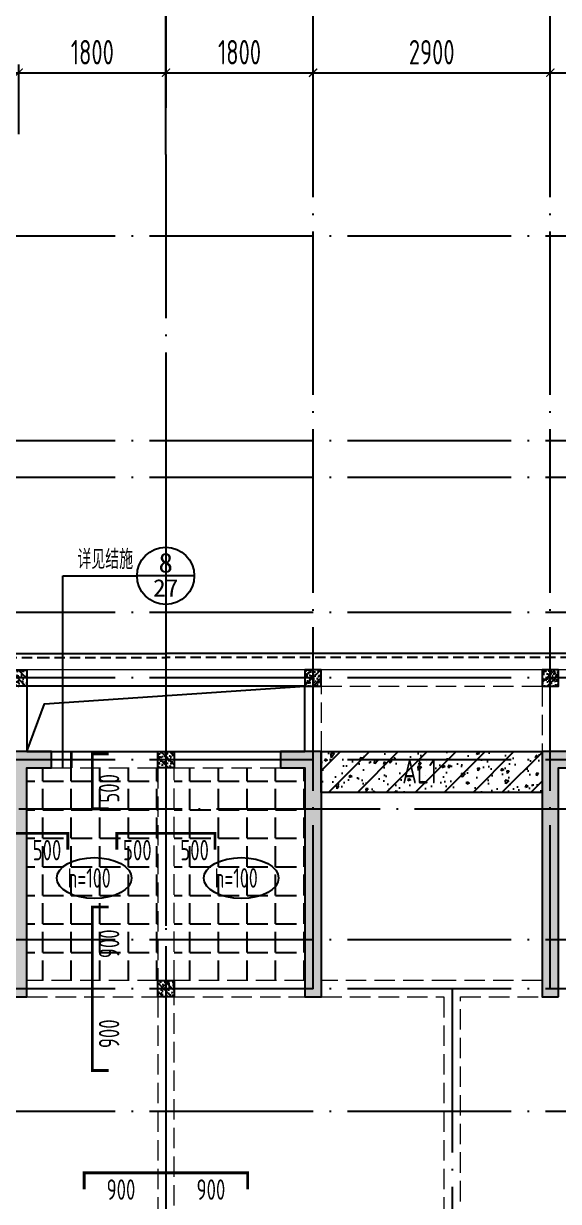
# Model space of a CAD drawing. Extents: x -668857 to 185752, y -270966 to 286822.
# Drawn here: x -181832 to -175291, y 129991 to 144392 of the extents above; entities that cross this region are included whole.
import ezdxf
from ezdxf.enums import TextEntityAlignment as Align

# ---------------------------------------------------------------- set-up
doc = ezdxf.new("R2010")
doc.units = 0
doc.header["$LTSCALE"] = 1000
for name, pattern in [('CENTER', [8, 5, -1, 1, -1]), ('DASH', [0.35, 0.25, -0.1]), ('DASHED', [0.75, 0.5, -0.25]), ('DOTE', [2.42, 2, -0.2, 0.02, -0.2]), ('HIDDEN', [0.375, 0.25, -0.125])]:
    doc.linetypes.add(name, pattern=pattern)
doc.layers.get('0').update_dxf_attribs({"linetype": 'CONTINUOUS'})
doc.layers.get('DEFPOINTS').update_dxf_attribs({"linetype": 'CONTINUOUS'})
for name, color, linetype in [('A-AXIS', 1, 'CONTINUOUS'), ('A-DOTE', 10, 'DOTE'), ('BEAM', 4, 'DASHED'), ('DIM_IDEN', 67, 'CONTINUOUS'), ('PUB_TEXT', 2, 'CONTINUOUS'), ('ROOF', 183, 'CONTINUOUS'), ('S-B板填充', 251, 'CONTINUOUS'), ('S-B板标注', 3, 'CONTINUOUS'), ('S-B板配筋', 6, 'CONTINUOUS'), ('S-B板配筋号', 7, 'CONTINUOUS'), ('S-D洞口', 4, 'CONTINUOUS'), ('S-L主梁线', 4, 'DASH'), ('S-Q墙填充', 252, 'CONTINUOUS'), ('S-Q墙实线', 6, 'CONTINUOUS'), ('S-Y一般标注', 3, 'CONTINUOUS'), ('S-构造柱', 212, 'CONTINUOUS'), ('TEXT', 2, 'CONTINUOUS'), ('THIN', 7, 'CONTINUOUS'), ('看线', 251, 'CONTINUOUS')]:
    doc.layers.add(name, color=color, linetype=linetype)
doc.layers.add('配箍校核', color=34, linetype='CONTINUOUS', plot=False)
doc.styles.add('_TCH_AXIS', font='COMPLEX', dxfattribs={"bigfont": 'GBCBIG'})
doc.styles.add('_TCH_LABEL', font='simhei.ttf')
doc.styles.add('TSSD_DIMENSION', font='Tssdeng.shx', dxfattribs={"width": 0.7, "bigfont": 'tssdchn.shx'})
doc.styles.add('TSSD_REIN', font='tssdeng.shx', dxfattribs={"width": 0.7, "height": 300, "bigfont": 'tssdchn.shx'})
doc.dimstyles.new('TSSD_100_100', dxfattribs={"dimtxt": 300, "dimasz": 100, "dimexe": 100, "dimexo": 250, "dimgap": 100, "dimtad": 1, "dimdec": 0, "dimzin": 0, "dimdsep": 46, "dimtxsty": 'TSSD_DIMENSION', "dimblk": 'ARCHTICK', "dimcen": 0, "dimdle": 100, "dimclrt": 7, "dimadec": 0, "dimazin": 0, "dimtfac": 1, "dimtdec": 0, "dimtix": 1, "dimtmove": 2, "dimatfit": 3, "dimldrblk": 'ARCHTICK', "dimfxl": 1, "dimtolj": 1, "dimtzin": 0, "dimarcsym": 0})

# ---------------------------------------------------------------- blocks, each defined once
blk = doc.blocks.new('_ArchTick')
at = {"color": 0, "linetype": 'ByBlock', "const_width": 0.15}
blk.add_lwpolyline([(-0.5, -0.5), (0.5, 0.5)], dxfattribs=at)
blk = doc.blocks.new('*D92')
at = {"layer": 'DEFPOINTS', "color": 0, "transparency": 16777216}
for p in [(27800, 22100), (24900, 21100), (27800, 21100)]:
    blk.add_point(p, dxfattribs=at)
at = {"layer": 'S-Y一般标注', "color": 0, "lineweight": -2, "transparency": 16777216}
for p, q in [((24900, 21350), (24900, 22200)), ((27800, 21350), (27800, 22200)), ((24800, 22100), (27900, 22100))]:
    blk.add_line(p, q, dxfattribs=at)
at = {"layer": 'S-Y一般标注', "color": 0, "lineweight": -2, "transparency": 16777216, "xscale": 100, "yscale": 100, "zscale": 100, "rotation": 180}
blk.add_blockref('_ArchTick', (24900, 22100), dxfattribs=at)
at = {"layer": 'S-Y一般标注', "color": 0, "lineweight": -2, "transparency": 16777216, "xscale": 100, "yscale": 100, "zscale": 100}
blk.add_blockref('_ArchTick', (27800, 22100), dxfattribs=at)
at = {"layer": 'S-Y一般标注', "color": 7, "transparency": 16777216, "insert": (26350, 22350), "char_height": 300, "attachment_point": 5, "style": 'TSSD_DIMENSION'}
blk.add_mtext('\\A1;2900', dxfattribs=at)
blk = doc.blocks.new('*D93')
at = {"layer": 'DEFPOINTS', "color": 0, "transparency": 16777216}
for p in [(29600, 22100), (27800, 21100), (29600, 21100)]:
    blk.add_point(p, dxfattribs=at)
at = {"layer": 'S-Y一般标注', "color": 0, "lineweight": -2, "transparency": 16777216}
for p, q in [((27800, 21350), (27800, 22200)), ((29600, 21350), (29600, 22200)), ((27700, 22100), (29700, 22100))]:
    blk.add_line(p, q, dxfattribs=at)
at = {"layer": 'S-Y一般标注', "color": 0, "lineweight": -2, "transparency": 16777216, "xscale": 100, "yscale": 100, "zscale": 100, "rotation": 180}
blk.add_blockref('_ArchTick', (27800, 22100), dxfattribs=at)
at = {"layer": 'S-Y一般标注', "color": 0, "lineweight": -2, "transparency": 16777216, "xscale": 100, "yscale": 100, "zscale": 100}
blk.add_blockref('_ArchTick', (29600, 22100), dxfattribs=at)
at = {"layer": 'S-Y一般标注', "color": 7, "transparency": 16777216, "insert": (28700, 22350), "char_height": 300, "attachment_point": 5, "style": 'TSSD_DIMENSION'}
blk.add_mtext('\\A1;1800', dxfattribs=at)
blk = doc.blocks.new('*D94')
at = {"layer": 'DEFPOINTS', "color": 0, "transparency": 16777216}
for p in [(31400, 22100), (29600, 21100), (31400, 21100)]:
    blk.add_point(p, dxfattribs=at)
at = {"layer": 'S-Y一般标注', "color": 0, "lineweight": -2, "transparency": 16777216}
for p, q in [((29600, 21350), (29600, 22200)), ((31400, 21350), (31400, 22200)), ((29500, 22100), (31500, 22100))]:
    blk.add_line(p, q, dxfattribs=at)
at = {"layer": 'S-Y一般标注', "color": 0, "lineweight": -2, "transparency": 16777216, "xscale": 100, "yscale": 100, "zscale": 100, "rotation": 180}
blk.add_blockref('_ArchTick', (29600, 22100), dxfattribs=at)
at = {"layer": 'S-Y一般标注', "color": 0, "lineweight": -2, "transparency": 16777216, "xscale": 100, "yscale": 100, "zscale": 100}
blk.add_blockref('_ArchTick', (31400, 22100), dxfattribs=at)
at = {"layer": 'S-Y一般标注', "color": 7, "transparency": 16777216, "insert": (30500, 22350), "char_height": 300, "attachment_point": 5, "style": 'TSSD_DIMENSION'}
blk.add_mtext('\\A1;1800', dxfattribs=at)
blk = doc.blocks.new('*D95')
at = {"layer": 'DEFPOINTS', "color": 0, "transparency": 16777216}
for p in [(34300, 22100), (31400, 21100), (34300, 21100)]:
    blk.add_point(p, dxfattribs=at)
at = {"layer": 'S-Y一般标注', "color": 0, "lineweight": -2, "transparency": 16777216}
for p, q in [((31400, 21350), (31400, 22200)), ((34300, 21350), (34300, 22200)), ((31300, 22100), (34400, 22100))]:
    blk.add_line(p, q, dxfattribs=at)
at = {"layer": 'S-Y一般标注', "color": 0, "lineweight": -2, "transparency": 16777216, "xscale": 100, "yscale": 100, "zscale": 100, "rotation": 180}
blk.add_blockref('_ArchTick', (31400, 22100), dxfattribs=at)
at = {"layer": 'S-Y一般标注', "color": 0, "lineweight": -2, "transparency": 16777216, "xscale": 100, "yscale": 100, "zscale": 100}
blk.add_blockref('_ArchTick', (34300, 22100), dxfattribs=at)
at = {"layer": 'S-Y一般标注', "color": 7, "transparency": 16777216, "insert": (32850, 22350), "char_height": 300, "attachment_point": 5, "style": 'TSSD_DIMENSION'}
blk.add_mtext('\\A1;2900', dxfattribs=at)
blk = doc.blocks.new('*D96')
at = {"layer": 'DEFPOINTS', "color": 0, "transparency": 16777216}
for p in [(36100, 22100), (34300, 21100), (36100, 21100)]:
    blk.add_point(p, dxfattribs=at)
at = {"layer": 'S-Y一般标注', "color": 0, "lineweight": -2, "transparency": 16777216}
for p, q in [((34300, 21350), (34300, 22200)), ((36100, 21350), (36100, 22200)), ((34200, 22100), (36200, 22100))]:
    blk.add_line(p, q, dxfattribs=at)
at = {"layer": 'S-Y一般标注', "color": 0, "lineweight": -2, "transparency": 16777216, "xscale": 100, "yscale": 100, "zscale": 100, "rotation": 180}
blk.add_blockref('_ArchTick', (34300, 22100), dxfattribs=at)
at = {"layer": 'S-Y一般标注', "color": 0, "lineweight": -2, "transparency": 16777216, "xscale": 100, "yscale": 100, "zscale": 100}
blk.add_blockref('_ArchTick', (36100, 22100), dxfattribs=at)
at = {"layer": 'S-Y一般标注', "color": 7, "transparency": 16777216, "insert": (35200, 22350), "char_height": 300, "attachment_point": 5, "style": 'TSSD_DIMENSION'}
blk.add_mtext('\\A1;1800', dxfattribs=at)
blk = doc.blocks.new('20210729.03492876')
at = {"layer": '看线', "color": 201, "linetype": 'HIDDEN', "ltscale": 0.5}
for points in [[(15250, 12900), (15250, 11750), (17350, 11750), (17350, 10950), (23750, 10950), (23750, 10950), (25300, 10950)], [(35350, 12900), (35350, 11750), (33250, 11750), (33250, 10950), (26850, 10950), (26850, 10950), (25300, 10950)]]:
    blk.add_lwpolyline(points, dxfattribs=at)
at = {"layer": '看线', "color": 201}
for points in [[(15300, 12900), (15300, 11800), (17400, 11800), (17400, 11000), (23800, 11000), (23800, 11000), (25300, 11000)], [(35300, 12900), (35300, 11800), (33200, 11800), (33200, 11000), (26800, 11000), (26800, 11000), (25300, 11000)]]:
    blk.add_lwpolyline(points, dxfattribs=at)
blk = doc.blocks.new('20210807.15313138')
at = {"layer": 'S-Q墙填充'}
h = blk.add_hatch(color=252, dxfattribs=at)
h.dxf.hatch_style = 1
h.paths.add_polyline_path([(84116, 66140), (84116, 63140), (84316, 63140), (84316, 65940), (84616, 65940), (84616, 66140)])
h = blk.add_hatch(color=252, dxfattribs=at)
h.dxf.hatch_style = 1
h.paths.add_polyline_path([(87916, 66140), (87416, 66140), (87416, 65940), (87716, 65940), (87716, 63140), (87916, 63140)])
h = blk.add_hatch(color=252, dxfattribs=at)
h.dxf.hatch_style = 1
h.paths.add_polyline_path([(90816, 63140), (90816, 65940), (91166, 65940), (91166, 66140), (90616, 66140), (90616, 63140)])
at = {"layer": 'S-D洞口', "color": 5}
blk.add_lwpolyline([(84316, 66140), (87716, 66140), (87716, 66940), (84316, 66940), (84316, 66140), (84532, 66724), (87716, 66940)], dxfattribs=at)
at = {"layer": 'S-L主梁线', "linetype": 'ByBlock', "lineweight": 18}
for p, q in [((87816, 67140), (84216, 67140)), ((90716, 67140), (87816, 67140)), ((92516, 67140), (90716, 67140)), ((84316, 66940), (87716, 66940)), ((84316, 66140), (84316, 66940)), ((87716, 66940), (87716, 66140)), ((86016, 66140), (84616, 66140)), ((87416, 66140), (86016, 66140))]:
    blk.add_line(p, q, dxfattribs=at)
at = {"layer": 'S-L主梁线', "linetype": 'DASH', "lineweight": 18}
for p, q in [((87916, 66940), (90616, 66940)), ((87916, 66140), (87916, 66940)), ((90616, 66940), (90616, 66140)), ((84616, 65940), (85916, 65940)), ((85916, 65940), (85916, 63340)), ((86116, 65940), (87416, 65940)), ((86116, 63340), (86116, 65940)), ((85916, 63340), (84316, 63340)), ((87716, 63340), (86116, 63340)), ((89516, 63340), (87916, 63340)), ((90616, 63340), (89516, 63340)), ((84316, 63140), (85916, 63140)), ((85916, 63140), (85916, 58840)), ((86116, 58840), (86116, 63140)), ((86116, 63140), (87716, 63140)), ((87916, 63140), (89416, 63140)), ((89416, 63140), (89416, 60290)), ((89616, 63140), (90616, 63140)), ((89616, 60290), (89616, 63140))]:
    blk.add_line(p, q, dxfattribs=at)
at = {"layer": 'S-Q墙实线'}
for points in [[(84116, 66140), (84116, 63140), (84316, 63140), (84316, 65940), (84616, 65940), (84616, 66140)], [(87916, 66140), (87416, 66140), (87416, 65940), (87716, 65940), (87716, 63140), (87916, 63140)], [(90816, 63140), (90816, 65940), (91166, 65940), (91166, 66140), (90616, 66140), (90616, 63140)]]:
    blk.add_lwpolyline(points, close=True, dxfattribs=at)
blk = doc.blocks.new('20210730.02141516')
at = {"layer": 'S-构造柱'}
h = blk.add_hatch(dxfattribs=at)
h.set_pattern_fill('ARMORED', color=256, scale=15, angle=-90, style=0)
h.set_pattern_definition([(320, (-154189.41, 3278673.45), (-9.4128202, -107.5890274), [11.25, -123.75]), (265, (-154189.41, 3278673.45), (112.82882, 20.8127), [9, -99]), (10.4514, (-154190.19, 3278664.49), (103.4159313, -86.7764073), [9.5610285, -105.1713168]), (316.1842, (-154159.41, 3278673.45), (-24.827852, -160.0861573), [16.875, -185.625]), (6.6356, (-154161.48, 3278660.11), (146.117681, -140.199406), [14.341543, -157.75695]), (261.1842, (-154159.41, 3278673.45), (146.11779, -140.199292), [13.5, -148.5]), (291, (-154166.91, 3278658.45), (-60.3928336, -89.5360578), [11.25, -123.75]), (236, (-154166.91, 3278658.45), (108.7725068, -36.4972998), [9, -99]), (341.4514, (-154171.94, 3278650.99), (48.3795745, -126.0333943), [9.5610285, -105.1713168]), (307.5, (-154189.41, 3278673.454), (49.93407807, -1.8239783), [0, -97.8, 0, -100.5, 0, -99.375]), (277.5, (-154189.41, 3278673.454), (59.1617568, -39.4604306), [0, -57.3, 0, -95.55, 0, -37.875]), (237.5, (-154189.41, 3278706.904), (-3.38323076, -80.07336543), [0, -37.5, 0, -117, 0, -155.25]), (227.5, (-154189.41, 3278721.904), (15.0157473, -87.4779254), [0, -48.75, 0, -77.7, 0, -110.25]), (315, (-154189.41, 3278673.454), (53.0330086, 53.0330086), [])])
h.paths.add_polyline_path([(200, 200), (200, 0), (0, 0), (0, 200)])
blk.add_lwpolyline([(200, 200), (200, 0), (0, 0), (0, 200)], close=True, dxfattribs=at)
blk = doc.blocks.new('20210809.18285270')
at = {"layer": 'ROOF'}
for p in [(23200, 10100), (25000, 9100), (25000, 6300)]:
    blk.add_blockref('20210730.02141516', p, dxfattribs=at)
at = {"layer": 'ROOF', "xscale": -1, "rotation": 4.61764226855621e-08}
for p in [(27000, 10100), (29900, 10100)]:
    blk.add_blockref('20210730.02141516', p, dxfattribs=at)
blk = doc.blocks.new('20210811.10154474')
at = {"layer": 'DIM_IDEN'}
for p, q in [((24085, 12753), (24994, 12753)), ((24085, 10405), (24085, 12753)), ((25694, 12753), (24994, 12753))]:
    blk.add_line(p, q, dxfattribs=at)
at = {"layer": 'DIM_IDEN', "const_width": 35}
blk.add_lwpolyline([(24190, 10405), (24190, 10605)], dxfattribs=at)
at = {"layer": 'DIM_IDEN'}
blk.add_circle((25344, 12753), 350, dxfattribs=at)
at = {"layer": 'PUB_TEXT', "style": '_TCH_AXIS'}
blk.add_text('详见结施', height=236.3, dxfattribs=at).set_placement((24265, 12836))
at = {"layer": 'PUB_TEXT', "style": '_TCH_LABEL'}
for s, height, width, p, p2 in [('8', 242, 1.017143, (25256, 12792), (25433, 12792)), ('27', 212.3, 1.011364, (25190, 12500), (25499, 12500))]:
    blk.add_text(s, height=height, dxfattribs=dict(at, width=width)).set_placement(p, p2, align=Align.FIT)
blk = doc.blocks.new('20210726.16350016')
at = {"layer": 'A-AXIS'}
for p, q in [((29600, 21100), (29600, 23900)), ((31400, 21100), (31400, 23900)), ((34300, 21100), (34300, 23900))]:
    blk.add_line(p, q, dxfattribs=at)
at = {"layer": 'A-DOTE'}
for p, q in [((29600, 21100), (29600, 3600)), ((31400, 10900), (31400, 21100)), ((34300, 10900), (34300, 21100)), ((55600, 20100), (3600, 20100)), ((55600, 17600), (3600, 17600)), ((55600, 17150), (3600, 17150)), ((55600, 15500), (3600, 15500)), ((55600, 14700), (3600, 14700)), ((55600, 13700), (3600, 13700)), ((3600, 13100.3), (55600, 13100.3)), ((55600, 11500), (3600, 11500)), ((55600, 10900), (3600, 10900)), ((33100, 10900), (33100, 3600)), ((55600, 9400), (3600, 9400))]:
    blk.add_line(p, q, dxfattribs=at)
at = {"layer": 'S-Y一般标注'}
for base, p1, p2, picture, middle in [((27800, 22100), (24900, 21100), (27800, 21100), '*D92', (26350, 22350)), ((29600, 22100), (27800, 21100), (29600, 21100), '*D93', (28700, 22350)), ((31400, 22100), (29600, 21100), (31400, 21100), '*D94', (30500, 22350)), ((34300, 22100), (31400, 21100), (34300, 21100), '*D95', (32850, 22350)), ((36100, 22100), (34300, 21100), (36100, 21100), '*D96', (35200, 22350))]:
    dim = blk.add_linear_dim(base=base, p1=p1, p2=p2, dimstyle='TSSD_100_100', dxfattribs=at)
    dim.commit()
    dim.dimension.update_dxf_attribs({"geometry": picture, "text_midpoint": middle})

msp = doc.modelspace()

# ---------------------------------------------------------------- hatches: boundary and pattern name
at = {"layer": 'BEAM', "linetype": 'ByBlock'}
h = msp.add_hatch(dxfattribs=at)
h.set_pattern_fill('ARMORED', color=252, scale=50, angle=180, style=0)
h.set_pattern_definition([(230, (-395961.8, 2049412.72), (-358.63009, 31.376067), [37.5, -412.5]), (175, (-395961.8, 2049412.72), (69.37567, -376.09607), [30, -330]), (280.4514, (-395991.67, 2049415.34), (-289.25469, -344.71977), [31.870095, -350.571056]), (226.1842, (-395961.8, 2049312.72), (-533.62052, 82.75951), [56.25, -618.75]), (276.6356, (-396006.25, 2049319.6), (-467.33135, -487.05894), [47.80514, -525.8565]), (171.1842, (-395961.8, 2049312.7), (-467.33097, -487.0593), [45, -495]), (201, (-396011.8, 2049337.72), (-298.453526, 201.309445), [37.5, -412.5]), (146, (-396011.8, 2049337.72), (-121.657666, -362.57502), [30, -330]), (251.4514, (-396036.66, 2049354.5), (-420.111314, -161.26525), [31.870095, -350.571056]), (217.5, (-395961.79, 2049412.72), (-6.079928, -166.446927), [0, -326, 0, -335, 0, -331.25]), (187.5, (-395961.79, 2049412.72), (-131.534769, -197.205856), [0, -191, 0, -318.5, 0, -126.25]), (147.5, (-395850.29, 2049412.72), (-266.911218, 11.277436), [0, -125, 0, -390, 0, -517.5]), (137.5, (-395800.29, 2049412.72), (-291.593085, -50.05249), [0, -162.5, 0, -259, 0, -367.5]), (225, (-395961.79, 2049412.72), (176.776695, -176.776695), [])])
h.paths.add_polyline_path([(-175490.65, 134991.42), (-178190.65, 134991.42), (-178190.65, 135491.42), (-175490.65, 135491.42)])
at = {"layer": 'S-B板填充'}
h = msp.add_hatch(dxfattribs=at)
h.set_pattern_fill('ANGLE', color=252, scale=50, style=0)
h.set_pattern_definition([(0, (-84156.74, -12952.44), (0, 349.25), [254, -95.25]), (90, (-84156.74, -12952.44), (-349.25, 2e-14), [254, -95.25])])
h.paths.add_polyline_path([(-181790.68, 135291.43), (-180190.66, 135291.43), (-180190.66, 132691.43), (-181790.68, 132691.43)])
h = msp.add_hatch(dxfattribs=at)
h.set_pattern_fill('ANGLE', color=252, scale=50, style=0)
h.set_pattern_definition([(0, (-82356.7, -12952.44), (0, 349.25), [254, -95.25]), (90, (-82356.7, -12952.44), (-349.25, 2e-14), [254, -95.25])])
h.paths.add_polyline_path([(-179990.65, 135291.43), (-178390.64, 135291.43), (-178390.64, 132691.43), (-179990.65, 132691.43)])

# ---------------------------------------------------------------- linework, layer by layer
at = {"layer": 'BEAM', "linetype": 'ByBlock'}
msp.add_lwpolyline([(-175490.65, 134991.42), (-178190.65, 134991.42), (-178190.65, 135491.42), (-175490.65, 135491.42)], close=True, dxfattribs=at)
at = {"layer": 'S-B板标注'}
for centre in [(-180967.53, 133944.51), (-179169.58, 133944.51)]:
    msp.add_ellipse(centre, major_axis=(-457.33, 0), ratio=0.54724159, dxfattribs=at)
at = {"layer": 'S-B板配筋', "lineweight": 35, "const_width": 35}
for points in [[(-180790.66, 134791.43), (-180990.66, 134791.43), (-180990.66, 135461.43), (-180790.66, 135461.43)], [(-185390.66, 134291.43), (-185390.66, 134491.43), (-181290.66, 134491.43), (-181290.66, 134291.43)], [(-180690.66, 134291.43), (-180690.66, 134491.43), (-179490.66, 134491.43), (-179490.66, 134291.43)], [(-179490.64, 134291.43), (-179490.64, 134491.43), (-180690.64, 134491.43), (-180690.64, 134291.43)], [(-180790.66, 131591.43), (-180990.66, 131591.43), (-180990.66, 133591.43), (-180790.66, 133591.43)], [(-181090.66, 130141.43), (-181090.66, 130341.43), (-179090.66, 130341.43), (-179090.66, 130141.43)]]:
    msp.add_lwpolyline(points, dxfattribs=at)
at = {"layer": 'S-D洞口', "color": 5}
msp.add_lwpolyline([(-181790.66, 135491.43), (-178390.64, 135491.43), (-178390.64, 136291.43), (-181790.66, 136291.43), (-181790.66, 135491.43), (-181574.79, 136075.56), (-178390.64, 136291.43)], dxfattribs=at)
at = {"layer": 'THIN', "linetype": 'CENTER'}
msp.add_line((-180090.65, 148361.28), (-180090.65, 120757.29), dxfattribs=at)

# ---------------------------------------------------------------- block references
msp.add_blockref('20210729.03492876', (-205390.65, 125691.43))
at = {"layer": 'A-DOTE'}
msp.add_blockref('20210726.16350016', (-209690.65, 121691.38), dxfattribs=at)
at = {"layer": 'PUB_TEXT'}
msp.add_blockref('20210811.10154474', (-205437.74, 124886.8), dxfattribs=at)
at = {"layer": 'S-Q墙填充'}
msp.add_blockref('20210807.15313138', (-266106.29, 69351.89), dxfattribs=at)
at = {"layer": '配箍校核'}
msp.add_blockref('20210809.18285270', (-205190.67, 126191.27), dxfattribs=at)

# ---------------------------------------------------------------- texts
at = {"layer": 'S-B板标注', "color": 7, "style": 'TSSD_REIN', "width": 0.7}
for p in [(-181292.22, 133826.37), (-179494.27, 133826.37)]:
    msp.add_text('h=100', height=240, dxfattribs=at).set_placement(p)
at = {"layer": 'S-B板配筋号', "style": 'TSSD_REIN', "width": 0.7}
for s, p in [('500', (-180910.66, 135041.43)), ('900', (-180910.66, 133141.43)), ('900', (-180910.66, 132041.43))]:
    msp.add_text(s, height=250, rotation=449.999992, dxfattribs=at).set_placement(p, align=Align.TOP_CENTER)
for s, p in [('500', (-181545.57, 134411.43)), ('500', (-180440.66, 134411.43)), ('500', (-180440.64, 134411.43)), ('500', (-179740.66, 134411.43)), ('500', (-179740.64, 134411.43)), ('900', (-180640.66, 130261.43)), ('900', (-179540.66, 130261.43))]:
    msp.add_text(s, height=250, dxfattribs=at).set_placement(p, align=Align.TOP_CENTER)
at = {"layer": 'TEXT', "color": 1, "style": 'TSSD_REIN', "width": 0.7}
msp.add_text('AL1', height=300, dxfattribs=at).set_placement((-176775.99, 135100.81, 0), align=Align.RIGHT)

doc.saveas('drawing.dxf')
